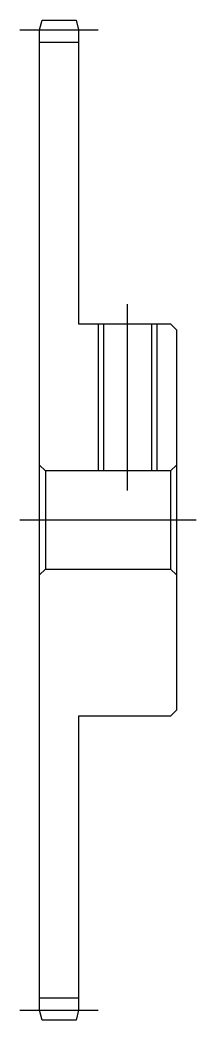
# Model space of a CAD drawing. Extents: x -1 to 79, y -8 to 62.
# Drawn here: x 70 to 79, y 10 to 61 of the extents above; entities that cross this region are included whole.
import ezdxf

# ---------------------------------------------------------------- set-up
doc = ezdxf.new("R2010")
doc.units = 0
doc.header["$LTSCALE"] = 0.5
doc.linetypes.add('CENTER', pattern=[50.8, 31.75, -6.35, 6.35, -6.35])
for name, color, linetype in [('MSM_CENTER', 1, 'CENTER'), ('MSM_CONTINUOUS', 7, 'CONTINUOUS'), ('MSM_NARROW', 5, 'CONTINUOUS')]:
    doc.layers.add(name, color=color, linetype=linetype)

msp = doc.modelspace()

# ---------------------------------------------------------------- linework, layer by layer
at = {"layer": 'MSM_CENTER'}
for p, q in [((70, 60.5), (74, 60.5)), ((75.5, 37), (75.5, 46.5)), ((79, 35.5), (70, 35.5)), ((70, 10.5), (74, 10.5))]:
    msp.add_line(p, q, dxfattribs=at)
at = {"layer": 'MSM_CONTINUOUS'}
for p, q in [((71, 60.5), (71.134, 61)), ((71.134, 61), (72.866, 61)), ((72.866, 61), (73, 60.5)), ((71, 10.5), (71, 60.5)), ((73, 60.5), (73, 45.5)), ((71, 59.875), (73, 59.875)), ((73, 45.5), (77.7, 45.5)), ((74.27, 45.5), (74.27, 38)), ((76.729, 45.5), (76.729, 38)), ((77.7, 45.5), (78, 45.2)), ((78, 45.2), (78, 25.8)), ((71.3, 38), (71, 38.3)), ((78, 38.3), (77.7, 38)), ((71.3, 38), (71.3, 33)), ((77.7, 38), (71.3, 38)), ((77.7, 38), (77.7, 33)), ((71, 32.7), (71.3, 33)), ((71.3, 33), (77.7, 33)), ((77.7, 33), (78, 32.7)), ((77.7, 25.5), (73, 25.5)), ((73, 25.5), (73, 10.5)), ((78, 25.8), (77.7, 25.5)), ((71, 11.125), (73, 11.125)), ((71.134, 10), (71, 10.5)), ((73, 10.5), (72.866, 10)), ((72.866, 10), (71.134, 10))]:
    msp.add_line(p, q, dxfattribs=at)
at = {"layer": 'MSM_NARROW'}
for p, q in [((74, 45.5), (74, 38)), ((77, 45.5), (77, 38))]:
    msp.add_line(p, q, dxfattribs=at)

doc.saveas('drawing.dxf')
